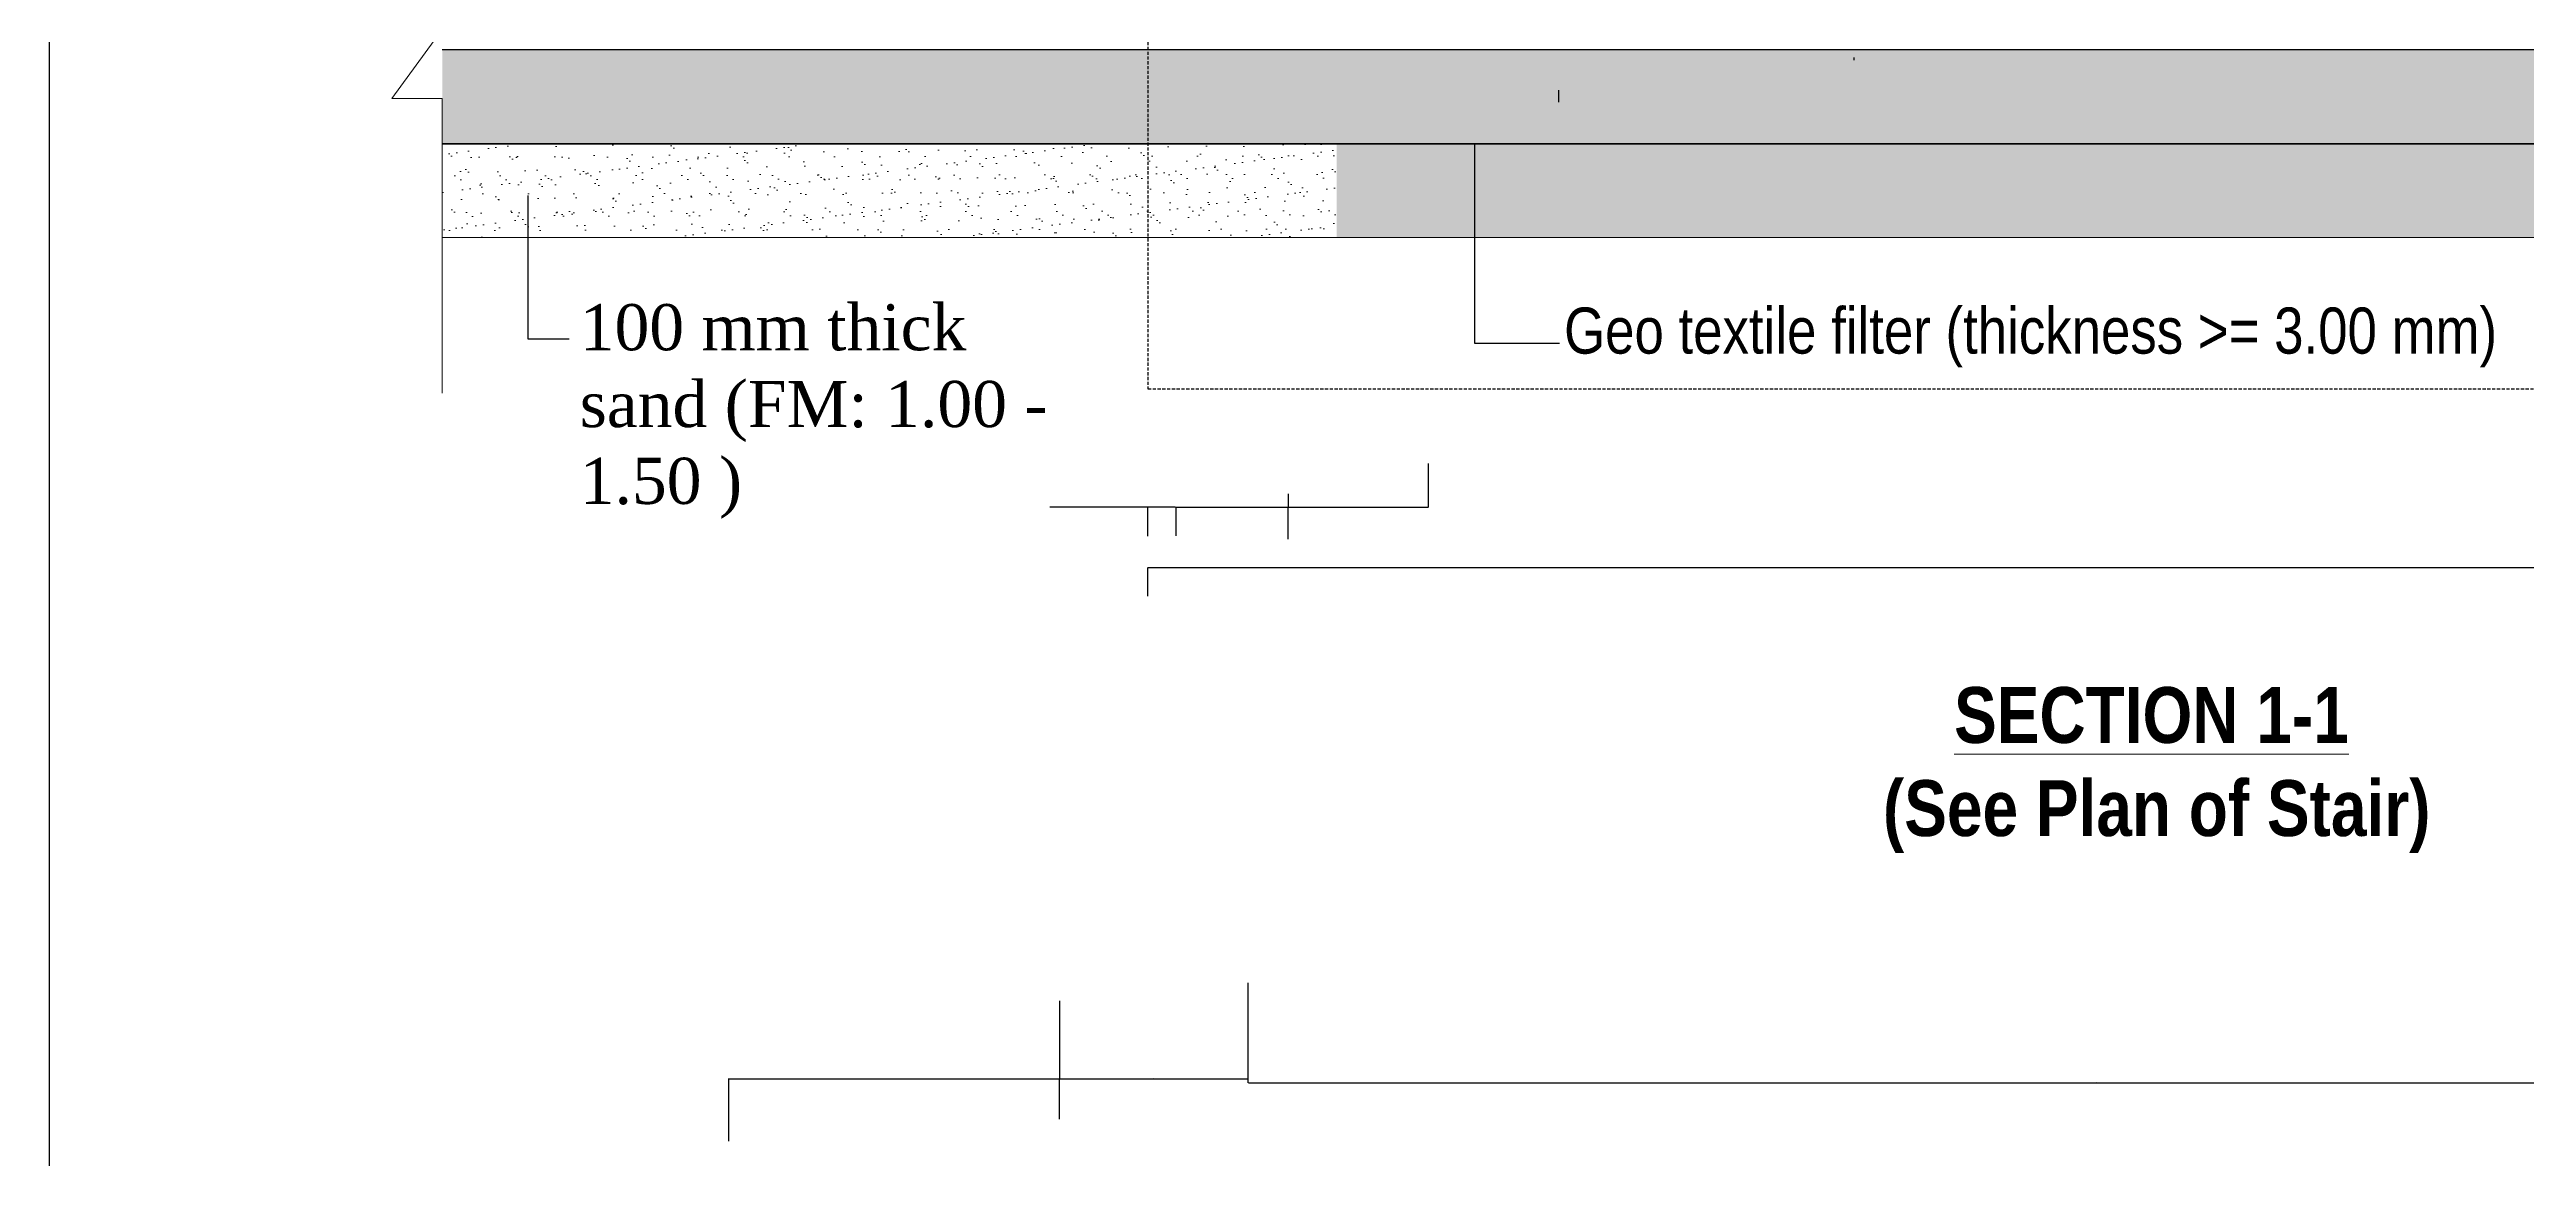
# Model space of a CAD drawing. Header units: inches. Extents: x 89000 to 1304432, y -10828 to 220529.
# Drawn here: x 798694 to 802147, y 81940 to 83486 of the extents above; entities that cross this region are included whole.
import ezdxf

# ---------------------------------------------------------------- set-up
doc = ezdxf.new("R2010")
doc.units = ezdxf.units.IN
doc.header["$LTSCALE"] = 7
doc.header["$MEASUREMENT"] = 0
doc.linetypes.add('DASHEDX2', pattern=[38.1, 25.4, -12.7])
doc.layers.add('Blocks', color=11, linetype='Continuous', lineweight=9)
doc.layers.add('Layer1', color=7, linetype='Continuous', lineweight=13)
doc.styles.get("Standard").update_dxf_attribs({"font": 'arial.ttf'})
doc.styles.add('TIMES', font='ARIALN.TTF')
doc.dimstyles.get("Standard").update_dxf_attribs({"dimtxt": 0.18, "dimasz": 0.18, "dimexe": 0.18, "dimexo": 0.0625, "dimgap": 0.09, "dimtad": 0, "dimtih": 1, "dimtoh": 1, "dimdec": 4, "dimzin": 0, "dimdsep": 46, "dimtxsty": 'Standard', "dimcen": 0.09, "dimadec": 0, "dimazin": 0, "dimtfac": 1, "dimtdec": 4, "dimtofl": 0, "dimtmove": 0, "dimatfit": 3, "dimfxl": 1, "dimtolj": 1, "dimtzin": 0, "dimarcsym": 0})
pattern_1 = [(50, (510092.23, 85940.73), (127.52927, -11.15736), [13.335, -146.685]), (355, (510092.23, 85940.73), (-24.66998, 133.73965), [10.668, -117.348]), (100.451, (510102.86, 85939.8), (102.85975, 122.58168), [11.333, -124.663]), (46.1842, (510092.23, 85976.3), (189.75533, -29.42963), [20.0025, -220.0275]), (96.6356, (510108.05, 85973.84), (166.18296, 173.19789), [16.9995, -186.9945]), (351.184, (510092.23, 85976.3), (166.18322, 173.19758), [16.002, -176.022]), (21, (510110.01, 85967.4), (106.130416, -71.585863), [13.335, -146.685]), (326, (510110.01, 85967.4), (43.26142, 128.931576), [10.668, -117.348]), (71.4514, (510118.86, 85961.44), (149.391544, 57.346), [11.333, -124.663]), (37.5, (510092.234, 85940.733), (2.162022, 59.188527), [0, -115.9256, 0, -119.126, 0, -117.7925]), (7.5, (510092.234, 85940.733), (46.773764, 70.126402), [0, -67.9196, 0, -113.2586, 0, -44.8945]), (327.5, (510052.584, 85940.733), (94.913417, -4.010121), [0, -44.45, 0, -138.684, 0, -184.023]), (317.5, (510034.804, 85940.73), (103.690427, 17.798544), [0, -57.785, 0, -92.1004, 0, -130.683])]
pattern_2 = [(37.5, (510092.234, 85940.733), (-1.280025, 39.153059), [0, -30.8864, 0, -34.544, 0, -33.02]), (7.5, (510092.234, 85940.733), (35.961863, 57.346008), [0, -16.6624, 0, -27.8384, 0, -10.668]), (327.5, (510067.24, 85940.733), (63.2793896, 0.1149748), [0, -10.16, 0, -36.576, 0, -47.752]), (317.5, (510067.24, 85940.733), (61.084516, 17.834346), [0, -5.08, 0, -23.9776, 0, -27.432])]

# ---------------------------------------------------------------- blocks, each defined once
blk = doc.blocks.new('*D280')
at = {"layer": 'Defpoints', "color": 0, "transparency": 16777216}
for p in [(800364.8, 82185.2), (800102, 82160.1), (800364.8, 82051.4)]:
    blk.add_point(p, dxfattribs=at)
at = {"layer": 'Layer1', "color": 0, "lineweight": -2, "transparency": 16777216}
for p, q in [((800364.8, 82185.1), (800364.8, 82051.2)), ((800102, 82160.1), (800102, 82051.2))]:
    blk.add_line(p, q, dxfattribs=at)
at = {"layer": 'Layer1', "color": 7, "lineweight": -2, "transparency": 16777216}
blk.add_line((800102.8, 82051.4), (800364, 82051.4), dxfattribs=at)
at = {"layer": 'Layer1', "color": 7, "transparency": 16777216}
for points in [[(800102.8, 82051.6), (800102.8, 82051.3), (800102, 82051.4)], [(800364, 82051.6), (800364, 82051.3), (800364.8, 82051.4)]]:
    blk.add_solid(points, dxfattribs=at)
at = {"layer": 'Layer1', "color": 0, "lineweight": 30, "transparency": 16777216, "insert": (800233.4, 82052), "char_height": 0.8, "attachment_point": 5}
blk.add_mtext('\\A1;200', dxfattribs=at)
blk = doc.blocks.new('*D289')
at = {"layer": 'Defpoints', "color": 0, "transparency": 16777216}
for p in [(800102, 82051.4), (799641, 81964.3), (800102, 81994.8)]:
    blk.add_point(p, dxfattribs=at)
at = {"layer": 'Layer1', "color": 0, "lineweight": -2, "transparency": 16777216}
for p, q in [((799641, 81964.4), (799641, 82051.6)), ((800102, 81994.9), (800102, 82051.6))]:
    blk.add_line(p, q, dxfattribs=at)
at = {"layer": 'Layer1', "color": 7, "lineweight": -2, "transparency": 16777216}
blk.add_line((799641.8, 82051.4), (800101.2, 82051.4), dxfattribs=at)
at = {"layer": 'Layer1', "color": 7, "transparency": 16777216}
for points in [[(799641.8, 82051.6), (799641.8, 82051.3), (799641, 82051.4)], [(800101.2, 82051.6), (800101.2, 82051.3), (800102, 82051.4)]]:
    blk.add_solid(points, dxfattribs=at)
at = {"layer": 'Layer1', "color": 0, "lineweight": 30, "transparency": 16777216, "insert": (799871.5, 82052), "char_height": 0.8, "attachment_point": 5}
blk.add_mtext('\\A1;400', dxfattribs=at)
blk = doc.blocks.new('*D297')
at = {"layer": 'Defpoints', "color": 0, "transparency": 16777216}
for p in [(800264.5, 82847.9), (800225.4, 82807.3), (800264.5, 82808)]:
    blk.add_point(p, dxfattribs=at)
at = {"layer": 'Layer1', "color": 7, "lineweight": -2, "transparency": 16777216}
for p, q in [((800225.4, 82847.9), (800088.7, 82847.9)), ((800264, 82847.9), (800225.8, 82847.9))]:
    blk.add_line(p, q, dxfattribs=at)
at = {"layer": 'Layer1', "color": 0, "lineweight": -2, "transparency": 16777216}
for p, q in [((800225.4, 82807.4), (800225.4, 82848.1)), ((800264.5, 82808), (800264.5, 82848.1))]:
    blk.add_line(p, q, dxfattribs=at)
at = {"layer": 'Layer1', "color": 7, "transparency": 16777216}
for points in [[(800225.8, 82848), (800225.8, 82847.8), (800225.4, 82847.9)], [(800264, 82848), (800264, 82847.8), (800264.5, 82847.9)]]:
    blk.add_solid(points, dxfattribs=at)
at = {"layer": 'Layer1', "color": 0, "lineweight": 13, "transparency": 16777216, "insert": (800089.2, 82848.3), "char_height": 0.55, "attachment_point": 5}
blk.add_mtext('\\A1;50', dxfattribs=at)
blk = doc.blocks.new('*D298')
at = {"layer": 'Defpoints', "color": 0, "transparency": 16777216}
for p in [(800420.7, 82847.9), (800264.5, 82808), (800420.7, 82803.4)]:
    blk.add_point(p, dxfattribs=at)
at = {"layer": 'Layer1', "color": 0, "lineweight": -2, "transparency": 16777216}
for p, q in [((800264.5, 82808), (800264.5, 82848.1)), ((800420.7, 82803.5), (800420.7, 82848.1))]:
    blk.add_line(p, q, dxfattribs=at)
at = {"layer": 'Layer1', "color": 7, "lineweight": -2, "transparency": 16777216}
blk.add_line((800264.9, 82847.9), (800420.3, 82847.9), dxfattribs=at)
at = {"layer": 'Layer1', "color": 7, "transparency": 16777216}
for points in [[(800264.9, 82848), (800264.9, 82847.8), (800264.5, 82847.9)], [(800420.3, 82848), (800420.3, 82847.8), (800420.7, 82847.9)]]:
    blk.add_solid(points, dxfattribs=at)
at = {"layer": 'Layer1', "color": 0, "lineweight": 13, "transparency": 16777216, "insert": (800342.6, 82848.3), "char_height": 0.55, "attachment_point": 5}
blk.add_mtext('\\A1;200', dxfattribs=at)
blk = doc.blocks.new('*D299')
at = {"layer": 'Defpoints', "color": 0, "transparency": 16777216}
for p in [(800616, 82908.7), (800420.7, 82866.5), (800616, 82847.9)]:
    blk.add_point(p, dxfattribs=at)
at = {"layer": 'Layer1', "color": 0, "lineweight": -2, "transparency": 16777216}
for p, q in [((800616, 82908.6), (800616, 82847.7)), ((800420.7, 82866.5), (800420.7, 82847.7))]:
    blk.add_line(p, q, dxfattribs=at)
at = {"layer": 'Layer1', "color": 7, "lineweight": -2, "transparency": 16777216}
blk.add_line((800421.2, 82847.9), (800615.6, 82847.9), dxfattribs=at)
at = {"layer": 'Layer1', "color": 7, "transparency": 16777216}
for points in [[(800421.2, 82848), (800421.2, 82847.8), (800420.7, 82847.9)], [(800615.6, 82848), (800615.6, 82847.8), (800616, 82847.9)]]:
    blk.add_solid(points, dxfattribs=at)
at = {"layer": 'Layer1', "color": 0, "lineweight": 13, "transparency": 16777216, "insert": (800518.4, 82848.3), "char_height": 0.55, "attachment_point": 5}
blk.add_mtext('\\A1;250', dxfattribs=at)
blk = doc.blocks.new('*D316')
at = {"layer": 'Defpoints', "color": 0, "transparency": 16777216}
for p in [(800364.8, 82185.2), (800102, 82160.1), (800364.8, 82051.4)]:
    blk.add_point(p, dxfattribs=at)
at = {"layer": 'Layer1', "color": 0, "lineweight": -2, "transparency": 16777216}
for p, q in [((800364.8, 82185.1), (800364.8, 82051.2)), ((800102, 82160.1), (800102, 82051.2))]:
    blk.add_line(p, q, dxfattribs=at)
at = {"layer": 'Layer1', "color": 7, "lineweight": -2, "transparency": 16777216}
blk.add_line((800102.8, 82051.4), (800364, 82051.4), dxfattribs=at)
at = {"layer": 'Layer1', "color": 7, "transparency": 16777216}
for points in [[(800102.8, 82051.6), (800102.8, 82051.3), (800102, 82051.4)], [(800364, 82051.6), (800364, 82051.3), (800364.8, 82051.4)]]:
    blk.add_solid(points, dxfattribs=at)
at = {"layer": 'Layer1', "color": 0, "lineweight": 30, "transparency": 16777216, "insert": (800233.4, 82052), "char_height": 0.8, "attachment_point": 5}
blk.add_mtext('\\A1;200', dxfattribs=at)
blk = doc.blocks.new('*D317')
at = {"layer": 'Defpoints', "color": 0, "transparency": 16777216}
for p in [(800364.8, 82165.5), (802730, 82132.6), (802730, 82045.8)]:
    blk.add_point(p, dxfattribs=at)
at = {"layer": 'Layer1', "color": 0, "lineweight": -2, "transparency": 16777216}
for p, q in [((800364.8, 82165.4), (800364.8, 82045.6)), ((802730, 82132.5), (802730, 82045.6))]:
    blk.add_line(p, q, dxfattribs=at)
at = {"layer": 'Layer1', "color": 7, "lineweight": -2, "transparency": 16777216}
blk.add_line((800365.6, 82045.8), (802729.2, 82045.8), dxfattribs=at)
at = {"layer": 'Layer1', "color": 7, "transparency": 16777216}
for points in [[(800365.6, 82045.9), (800365.6, 82045.7), (800364.8, 82045.8)], [(802729.2, 82045.9), (802729.2, 82045.7), (802730, 82045.8)]]:
    blk.add_solid(points, dxfattribs=at)
at = {"layer": 'Layer1', "color": 0, "lineweight": 30, "transparency": 16777216, "insert": (801547.4, 82046.4), "char_height": 0.8, "attachment_point": 5}
blk.add_mtext('\\A1;5000', dxfattribs=at)
blk = doc.blocks.new('*D327')
at = {"layer": 'Defpoints', "color": 0, "transparency": 16777216}
for p in [(800102, 82051.4), (799641, 81964.3), (800102, 81994.8)]:
    blk.add_point(p, dxfattribs=at)
at = {"layer": 'Layer1', "color": 0, "lineweight": -2, "transparency": 16777216}
for p, q in [((799641, 81964.4), (799641, 82051.6)), ((800102, 81994.9), (800102, 82051.6))]:
    blk.add_line(p, q, dxfattribs=at)
at = {"layer": 'Layer1', "color": 7, "lineweight": -2, "transparency": 16777216}
blk.add_line((799641.8, 82051.4), (800101.2, 82051.4), dxfattribs=at)
at = {"layer": 'Layer1', "color": 7, "transparency": 16777216}
for points in [[(799641.8, 82051.6), (799641.8, 82051.3), (799641, 82051.4)], [(800101.2, 82051.6), (800101.2, 82051.3), (800102, 82051.4)]]:
    blk.add_solid(points, dxfattribs=at)
at = {"layer": 'Layer1', "color": 0, "lineweight": 30, "transparency": 16777216, "insert": (799871.5, 82052), "char_height": 0.8, "attachment_point": 5}
blk.add_mtext('\\A1;400', dxfattribs=at)
blk = doc.blocks.new('*D335')
at = {"layer": 'Defpoints', "color": 0, "transparency": 16777216}
for p in [(800264.5, 82847.9), (800225.4, 82807.3), (800264.5, 82808)]:
    blk.add_point(p, dxfattribs=at)
at = {"layer": 'Layer1', "color": 7, "lineweight": -2, "transparency": 16777216}
for p, q in [((800225.4, 82847.9), (800088.7, 82847.9)), ((800264, 82847.9), (800225.8, 82847.9))]:
    blk.add_line(p, q, dxfattribs=at)
at = {"layer": 'Layer1', "color": 0, "lineweight": -2, "transparency": 16777216}
for p, q in [((800225.4, 82807.4), (800225.4, 82848.1)), ((800264.5, 82808), (800264.5, 82848.1))]:
    blk.add_line(p, q, dxfattribs=at)
at = {"layer": 'Layer1', "color": 7, "transparency": 16777216}
for points in [[(800225.8, 82848), (800225.8, 82847.8), (800225.4, 82847.9)], [(800264, 82848), (800264, 82847.8), (800264.5, 82847.9)]]:
    blk.add_solid(points, dxfattribs=at)
at = {"layer": 'Layer1', "color": 0, "lineweight": 13, "transparency": 16777216, "insert": (800089.2, 82848.3), "char_height": 0.55, "attachment_point": 5}
blk.add_mtext('\\A1;50', dxfattribs=at)
blk = doc.blocks.new('*D336')
at = {"layer": 'Defpoints', "color": 0, "transparency": 16777216}
for p in [(800420.7, 82847.9), (800264.5, 82808), (800420.7, 82803.4)]:
    blk.add_point(p, dxfattribs=at)
at = {"layer": 'Layer1', "color": 0, "lineweight": -2, "transparency": 16777216}
for p, q in [((800264.5, 82808), (800264.5, 82848.1)), ((800420.7, 82803.5), (800420.7, 82848.1))]:
    blk.add_line(p, q, dxfattribs=at)
at = {"layer": 'Layer1', "color": 7, "lineweight": -2, "transparency": 16777216}
blk.add_line((800264.9, 82847.9), (800420.3, 82847.9), dxfattribs=at)
at = {"layer": 'Layer1', "color": 7, "transparency": 16777216}
for points in [[(800264.9, 82848), (800264.9, 82847.8), (800264.5, 82847.9)], [(800420.3, 82848), (800420.3, 82847.8), (800420.7, 82847.9)]]:
    blk.add_solid(points, dxfattribs=at)
at = {"layer": 'Layer1', "color": 0, "lineweight": 13, "transparency": 16777216, "insert": (800342.6, 82848.3), "char_height": 0.55, "attachment_point": 5}
blk.add_mtext('\\A1;200', dxfattribs=at)
blk = doc.blocks.new('*D337')
at = {"layer": 'Defpoints', "color": 0, "transparency": 16777216}
for p in [(800616, 82908.7), (800420.7, 82866.5), (800616, 82847.9)]:
    blk.add_point(p, dxfattribs=at)
at = {"layer": 'Layer1', "color": 0, "lineweight": -2, "transparency": 16777216}
for p, q in [((800616, 82908.6), (800616, 82847.7)), ((800420.7, 82866.5), (800420.7, 82847.7))]:
    blk.add_line(p, q, dxfattribs=at)
at = {"layer": 'Layer1', "color": 7, "lineweight": -2, "transparency": 16777216}
blk.add_line((800421.2, 82847.9), (800615.6, 82847.9), dxfattribs=at)
at = {"layer": 'Layer1', "color": 7, "transparency": 16777216}
for points in [[(800421.2, 82848), (800421.2, 82847.8), (800420.7, 82847.9)], [(800615.6, 82848), (800615.6, 82847.8), (800616, 82847.9)]]:
    blk.add_solid(points, dxfattribs=at)
at = {"layer": 'Layer1', "color": 0, "lineweight": 13, "transparency": 16777216, "insert": (800518.4, 82848.3), "char_height": 0.55, "attachment_point": 5}
blk.add_mtext('\\A1;250', dxfattribs=at)
blk = doc.blocks.new('*D342')
at = {"layer": 'Defpoints', "color": 0, "transparency": 16777216}
for p in [(803037.9, 82763.8), (800225.4, 82723.9), (803037.9, 82719.3)]:
    blk.add_point(p, dxfattribs=at)
at = {"layer": 'Layer1', "color": 0, "lineweight": -2, "transparency": 16777216}
for p, q in [((800225.4, 82723.9), (800225.4, 82763.9)), ((803037.9, 82719.4), (803037.9, 82763.9))]:
    blk.add_line(p, q, dxfattribs=at)
at = {"layer": 'Layer1', "color": 7, "lineweight": -2, "transparency": 16777216}
blk.add_line((800225.8, 82763.8), (803037.4, 82763.8), dxfattribs=at)
at = {"layer": 'Layer1', "color": 7, "transparency": 16777216}
for points in [[(800225.8, 82763.8), (800225.8, 82763.7), (800225.4, 82763.8)], [(803037.4, 82763.8), (803037.4, 82763.7), (803037.9, 82763.8)]]:
    blk.add_solid(points, dxfattribs=at)
at = {"layer": 'Layer1', "color": 0, "lineweight": 13, "transparency": 16777216, "insert": (801631.6, 82764.1), "char_height": 0.55, "attachment_point": 5}
blk.add_mtext('\\A1;6800', dxfattribs=at)

msp = doc.modelspace()

# ---------------------------------------------------------------- hatches: boundary and pattern name
at = {"layer": 'Blocks', "lineweight": 9, "ltscale": 0.05}
h = msp.add_hatch(dxfattribs=at)
h.set_pattern_fill('AR-CONC', color=0, scale=0.7, style=0)
h.set_pattern_definition(pattern_1)
h.paths.add_polyline_path([(804066.09842, 83484.77339), (799241.6888, 83484.77339), (799241.6888, 83354.27339), (804066.09842, 83354.27339)])
h = msp.add_hatch(dxfattribs=at)
h.set_pattern_fill('AR-CONC', color=0, scale=0.7, style=0)
h.set_pattern_definition(pattern_1)
h.paths.add_polyline_path([(804066.09842, 83484.77339), (799241.6888, 83484.77339), (799241.6888, 83354.27339), (804066.09842, 83354.27339)])
h = msp.add_hatch(dxfattribs=at)
h.set_pattern_fill('AR-SAND', color=0, scale=0.8, style=0)
h.set_pattern_definition(pattern_2)
h.paths.add_polyline_path([(799241.6888, 83354.27339), (799241.6888, 83223.77339), (800488.54595, 83223.77339), (800488.54595, 83354.27339)])
h = msp.add_hatch(dxfattribs=at)
h.set_pattern_fill('AR-SAND', color=0, scale=0.8, style=0)
h.set_pattern_definition(pattern_2)
h.paths.add_polyline_path([(799241.6888, 83354.27339), (799241.6888, 83223.77339), (800488.54595, 83223.77339), (800488.54595, 83354.27339)])
h = msp.add_hatch(dxfattribs=at)
h.set_pattern_fill('AR-SAND', color=0, scale=0.8, style=0)
h.set_pattern_definition(pattern_2)
h.paths.add_polyline_path([(804066.09842, 83354.27339), (800488.54595, 83354.27339), (800488.54595, 83223.77339), (804066.09842, 83223.77339)])
h = msp.add_hatch(dxfattribs=at)
h.set_pattern_fill('AR-SAND', color=0, scale=0.8, style=0)
h.set_pattern_definition(pattern_2)
h.paths.add_polyline_path([(804066.09842, 83354.27339), (800488.54595, 83354.27339), (800488.54595, 83223.77339), (804066.09842, 83223.77339)])

# ---------------------------------------------------------------- linework, layer by layer
at = {"color": 0, "linetype": 'Continuous', "lineweight": -3, "ltscale": 0.5}
for p, q in [((799241.6888, 83485.80336), (804075.3047, 83485.80336)), ((799241.6888, 83485.80336), (804075.3047, 83485.80336)), ((801209.09294, 83474.82408), (801209.09294, 83471.04369)), ((800797.57616, 83429.18311), (800797.57616, 83412.22813)), ((800797.57616, 83429.18311), (800797.57616, 83412.22813))]:
    msp.add_line(p, q, dxfattribs=at)
at = {"layer": 'Blocks', "color": 0, "lineweight": 40, "ltscale": 0.05}
msp.add_line((804066.09842, 83354.27339), (799241.6888, 83354.27339), dxfattribs=at)
msp.add_line((804066.09842, 83354.27339), (799241.6888, 83354.27339), dxfattribs=at)
at = {"layer": 'Blocks', "color": 0, "lineweight": 13, "ltscale": 0.05}
msp.add_line((804066.09842, 83223.77339), (799241.6888, 83223.77339), dxfattribs=at)
msp.add_line((804066.09842, 83223.77339), (799241.6888, 83223.77339), dxfattribs=at)
msp.add_lwpolyline([(799241.6888, 83785.87356), (799241.6888, 83608.85627), (799310.94325, 83608.85627), (799171.59569, 83417.46956), (799241.6888, 83417.46956), (799241.6888, 83006.89019)], dxfattribs=at)
msp.add_lwpolyline([(799241.6888, 83785.87356), (799241.6888, 83608.85627), (799310.94325, 83608.85627), (799171.59569, 83417.46956), (799241.6888, 83417.46956), (799241.6888, 83006.89019)], dxfattribs=at)
at = {"layer": 'Layer1', "color": 7, "linetype": 'DASHEDX2', "lineweight": 30, "ltscale": 0.025}
for p, q in [((800225.39742, 83709.53045), (800225.39742, 83012.71258)), ((800225.39742, 83709.53045), (800225.39742, 83012.71258)), ((800225.39742, 83012.71258), (803037.89742, 83012.71258)), ((800225.39742, 83012.71258), (803037.89742, 83012.71258))]:
    msp.add_line(p, q, dxfattribs=at)
at = {"layer": 'Layer1', "color": 7, "lineweight": 30}
msp.add_lwpolyline([(807440.0259, 77510.64137), (798694.33203, 77510.64137), (798694.33203, 85246.81594), (809804.24005, 85246.81594), (809804.24005, 79158.32243), (809804.24005, 77762.86438), (809804.24005, 77510.64137)], close=True, dxfattribs=at)
msp.add_lwpolyline([(807440.0259, 77510.64137), (798694.33203, 77510.64137), (798694.33203, 85246.81594), (809804.24005, 85246.81594), (809804.24005, 79158.32243), (809804.24005, 77762.86438), (809804.24005, 77510.64137)], close=True, dxfattribs=at)

# ---------------------------------------------------------------- texts
at = {"layer": 'Layer1', "color": 7, "lineweight": 30, "char_height": 64.22922, "attachment_point": 1, "style": 'TIMES'}
for s, insert, width in [('{\\fTimes New Roman|b0|i0|c0|p18;100 mm thick sand (FM: 1.00 - 1.50 )}', (799433.34914, 83130.8776), 737.9087199), ('{\\fTimes New Roman|b0|i0|c0|p18;100 mm thick sand (FM: 1.00 - 1.50 )}', (799433.34914, 83130.8776), 737.9087199), ('Geo textile filter (thickness >= 3.00 mm)', (800805.38251, 83126.21358), 1945.2570562), ('Geo textile filter (thickness >= 3.00 mm)', (800805.38251, 83126.21358), 1945.2570562)]:
    msp.add_mtext(s, dxfattribs=dict(at, insert=insert, width=width))
at = {"layer": 'Layer1', "color": 7, "lineweight": 13, "insert": (800853.12592, 82597.21578), "char_height": 77.8536, "width": 1737.8267974, "attachment_point": 1, "style": 'TIMES'}
msp.add_mtext('{\\fArial Narrow|b1|i0|c0|p34;                    \\LSECTION 1-1\\P\\l                (See Plan of Stair)}', dxfattribs=at)
msp.add_mtext('{\\fArial Narrow|b1|i0|c0|p34;                    \\LSECTION 1-1\\P\\l                (See Plan of Stair)}', dxfattribs=at)

# ---------------------------------------------------------------- dimensions: what is measured, and where the dimension line sits
at = {"layer": 'Layer1', "color": 7, "lineweight": 13}
for base, p1, p2, text, picture, middle in [((800616.02242, 82847.89165), (800420.70992, 82866.52887), (800616.02242, 82908.68142), '250', '*D299', (800518.36617, 82847.89165)), ((800616.02242, 82847.89165), (800420.70992, 82866.52887), (800616.02242, 82908.68142), '250', '*D337', (800518.36617, 82847.89165)), ((800264.45992, 82847.89165), (800225.39742, 82807.29818), (800264.45992, 82807.98261), '50', '*D297', (800089.18221, 82847.89165)), ((800264.45992, 82847.89165), (800225.39742, 82807.29818), (800264.45992, 82807.98261), '50', '*D335', (800089.18221, 82847.89165)), ((800420.70992, 82847.89165), (800264.45992, 82807.98261), (800420.70992, 82803.44992), '200', '*D298', (800342.58492, 82847.89165)), ((800420.70992, 82847.89165), (800264.45992, 82807.98261), (800420.70992, 82803.44992), '200', '*D336', (800342.58492, 82847.89165)), ((803037.89742, 82763.76371), (800225.39742, 82723.85467), (803037.89742, 82719.32198), '6800', '*D342', (801631.64742, 82763.76371))]:
    dim = msp.add_linear_dim(base=base, p1=p1, p2=p2, text=text, dimstyle='Standard', override={"dimtxt": 0.55, "dimasz": 0.45, "dimtad": 1, "dimdec": 2, "dimrnd": 0.002, "dimpost": 'm', "dimcen": 0.05, "dimclrd": 7, "dimadec": 1, "dimtdec": 2, "dimfrac": 2}, dxfattribs=at)
    dim.commit()
    dim.dimension.update_dxf_attribs({"geometry": picture, "text_midpoint": middle, "dimtype": 160})
at = {"layer": 'Layer1', "color": 7, "lineweight": 30}
for base, p1, p2, text, picture, middle in [((800364.796, 82051.42997), (800101.996, 82160.1125), (800364.796, 82185.16186), '200', '*D280', (800233.396, 82052.03843)), ((800364.796, 82051.42997), (800101.996, 82160.1125), (800364.796, 82185.16186), '200', '*D316', (800233.396, 82052.03843)), ((802729.996, 82045.80497), (800364.796, 82165.45186), (802729.996, 82132.5875), '5000', '*D317', (801547.396, 82046.41343)), ((800101.996, 82051.42997), (799640.97729, 81964.34294), (800101.996, 81994.79895), '400', '*D289', (799871.48665, 82052.03843)), ((800101.996, 82051.42997), (799640.97729, 81964.34294), (800101.996, 81994.79895), '400', '*D327', (799871.48665, 82052.03843))]:
    dim = msp.add_linear_dim(base=base, p1=p1, p2=p2, text=text, dimstyle='Standard', override={"dimtxt": 0.8, "dimasz": 0.8, "dimgap": 0.2, "dimtad": 1, "dimdec": 2, "dimrnd": 0.002, "dimpost": 'm', "dimcen": 0.05, "dimclrd": 7, "dimadec": 1, "dimtdec": 2, "dimfrac": 2}, dxfattribs=at)
    dim.commit()
    dim.dimension.update_dxf_attribs({"geometry": picture, "text_midpoint": middle})

# ---------------------------------------------------------------- leaders
at = {"layer": 'Layer1', "color": 7, "lineweight": 20}
for points in [[(800680.53367, 83354.27339), (800680.53367, 83076.55516), (800798.92855, 83076.55516)], [(800680.53367, 83354.27339), (800680.53367, 83076.55516), (800798.92855, 83076.55516)], [(799360.87253, 83282.23774), (799360.87253, 83082.42501), (799418.73504, 83082.42501)], [(799360.87253, 83282.23774), (799360.87253, 83082.42501), (799418.73504, 83082.42501)]]:
    msp.add_leader(points, dimstyle='Standard', override={"dimtxt": 0.75, "dimasz": 0.75, "dimdec": 2, "dimrnd": 0.002, "dimpost": 'm', "dimcen": 0.05, "dimclrd": 7, "dimadec": 1, "dimtdec": 2, "dimfrac": 2}, dxfattribs=at)

doc.saveas('drawing.dxf')
